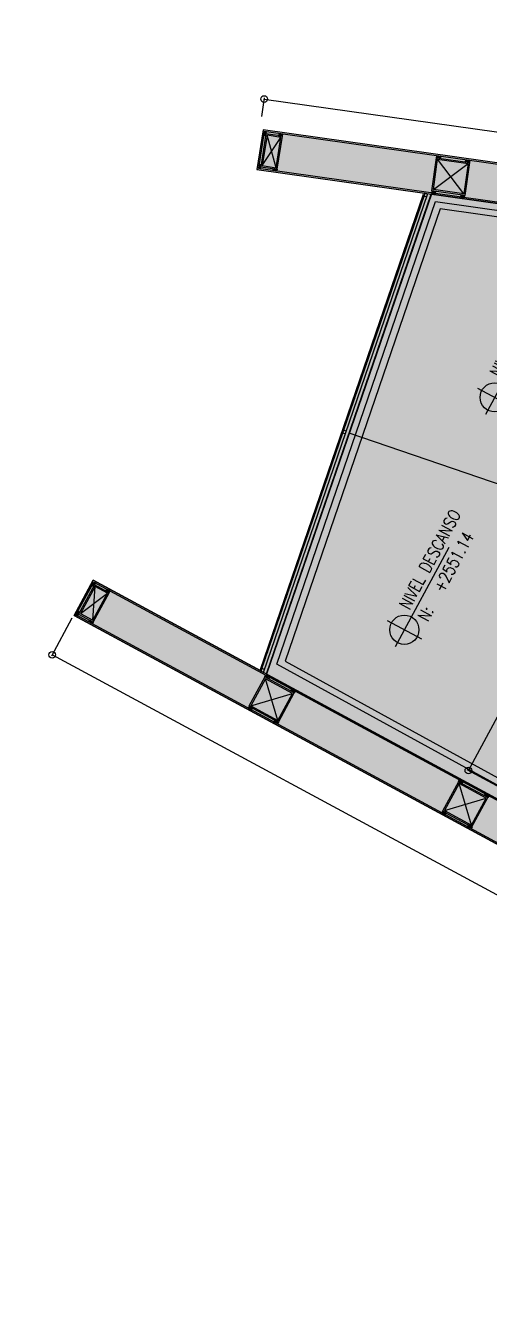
# Model space of a CAD drawing. Header units: millimetres. Extents: x 837300 to 838100, y 1173100 to 1173878.
# Drawn here: x 837842.24 to 837845.71, y 1173311.65 to 1173321.29 of the extents above; entities that cross this region are included whole.
import ezdxf

# ---------------------------------------------------------------- set-up
doc = ezdxf.new("R2010")
doc.units = ezdxf.units.MM
for name, color, linetype in [('.', 255, 'Continuous'), ('1MURO', 5, 'Continuous'), ('A-ANOTAC-SIMBOLO', 3, 'Continuous'), ('A-Linea-1', 1, 'Continuous'), ('A-Linea-4', 4, 'Continuous'), ('hatch ciruclación', 41, 'Continuous'), ('HATCH SUELO', 41, 'Continuous'), ('INT_COTAS 100', 2, 'Continuous'), ('KCIG-AP-DW-XR-VENTANERIA$0$A-Linea-1', 1, 'Continuous'), ('OLD-ANT-PLANTAS PROPUESTAS$0$A-BORDE DE LOSA PERFIL IPE', 2, 'Continuous'), ('OLD-ANT-PLANTAS PROPUESTAS$0$A-FONDO_250', 250, 'Continuous'), ('OLD-ANT-PLANTAS PROPUESTAS$0$A-FONDO_253', 253, 'Continuous'), ('OLD-ANT-PLANTAS PROPUESTAS$0$A-Linea-1', 1, 'Continuous'), ('OLD-ANT-PLANTAS PROPUESTAS$0$KCIG-AP-DW-XR-VENTANERIA$0$A-A BORDILLO', 1, 'Continuous'), ('pv', 1, 'Continuous')]:
    doc.layers.add(name, color=color, linetype=linetype)
doc.styles.add('ARIAL', font='arial.ttf')
doc.styles.add('TEXT', font='romans.shx', dxfattribs={"width": 0.8})
doc.dimstyles.new('Cotas100', dxfattribs={"dimtxt": 0.14, "dimasz": 0.1, "dimexe": 0.01, "dimexo": 0.01, "dimgap": 0.04, "dimtad": 1, "dimzin": 1, "dimdsep": 46, "dimtxsty": 'ARIAL', "dimblk": 'SMALL', "dimcen": 0.3, "dimclrd": 2, "dimclre": 2, "dimclrt": 1, "dimazin": 2, "dimtfac": 1, "dimtofl": 0, "dimtmove": 0, "dimatfit": 3, "dimldrblk": 'OBLIQUE', "dimfxl": 1, "dimtolj": 1, "dimlwd": -1, "dimlwe": -1, "dimarcsym": 0})

# ---------------------------------------------------------------- blocks, each defined once
blk = doc.blocks.new('_Small')
at = {"color": 0, "linetype": 'ByBlock', "lineweight": -2}
blk.add_circle((0, 0), 0.25, dxfattribs=at)
blk = doc.blocks.new('*D606')
at = {"layer": 'Defpoints', "color": 0, "transparency": 16777216}
for p in [(420.6574, -3.3398, 0.0011), (420.5047, -3.6226), (429.2959, -8.0073, 0.0011)]:
    blk.add_point(p, dxfattribs=at)
at = {"layer": 'INT_COTAS 100', "color": 2, "transparency": 16777216}
for p, q in [((420.6527, -3.3486), (420.4999, -3.6314)), ((429.1431, -8.2901), (420.5047, -3.6226)), ((429.2912, -8.0161), (429.1384, -8.2989))]:
    blk.add_line(p, q, dxfattribs=at)
at = {"layer": 'INT_COTAS 100', "color": 2, "transparency": 16777216, "xscale": 0.1, "yscale": 0.1, "zscale": 0.1}
for p, rotation in [((420.5047, -3.6226), 151.6169427908922), ((429.1431, -8.2901), 331.6169427908922)]:
    blk.add_blockref('_Small', p, dxfattribs=dict(at, rotation=rotation))
at = {"layer": 'INT_COTAS 100', "color": 1, "transparency": 16777216, "insert": (424.8769, -5.8583), "char_height": 0.14, "attachment_point": 5, "rotation": 331.61694, "style": 'ARIAL'}
blk.add_mtext('\\A1;9.82', dxfattribs=at)
blk = doc.blocks.new('_Oblique')
at = {"color": 0, "linetype": 'ByBlock', "lineweight": -2}
blk.add_line((-0.5, -0.5), (0.5, 0.5), dxfattribs=at)
blk = doc.blocks.new('*D607')
at = {"layer": 'Defpoints', "color": 0, "transparency": 16777216}
for p in [(424.5734, -2.7272), (425.0445, -2.982, 0.0024), (424.0923, -4.7428, -0.0335)]:
    blk.add_point(p, dxfattribs=at)
at = {"layer": 'INT_COTAS 100', "color": 2, "transparency": 16777216}
for p, q in [((423.6212, -4.488), (424.5734, -2.7272)), ((425.0357, -2.9773), (424.5646, -2.7225)), ((424.0835, -4.738), (423.6124, -4.4833))]:
    blk.add_line(p, q, dxfattribs=at)
at = {"layer": 'INT_COTAS 100', "color": 2, "transparency": 16777216, "xscale": 0.1, "yscale": 0.1, "zscale": 0.1}
for p, rotation in [((424.5734, -2.7272), 61.59498198217778), ((423.6212, -4.488), 241.5949819821778)]:
    blk.add_blockref('_Small', p, dxfattribs=dict(at, rotation=rotation))
at = {"layer": 'INT_COTAS 100', "color": 1, "transparency": 16777216, "insert": (424.1954, -3.6607), "char_height": 0.14, "attachment_point": 5, "rotation": 241.59498, "style": 'ARIAL'}
blk.add_mtext('\\A1;2.00', dxfattribs=at)
blk = doc.blocks.new('*D614')
at = {"color": 2, "transparency": 16777216}
for p, q in [((422.0744, 0.4091), (422.0942, 0.55)), ((422.0928, 0.5401), (430.3496, -0.6259)), ((430.3311, -0.7568), (430.351, -0.616))]:
    blk.add_line(p, q, dxfattribs=at)
at = {"layer": 'Defpoints', "color": 0, "transparency": 16777216}
for p in [(422.073, 0.3992, 0.0011), (430.3496, -0.6259), (430.3297, -0.7667, 0.0011)]:
    blk.add_point(p, dxfattribs=at)
at = {"color": 2, "transparency": 16777216, "xscale": 0.1, "yscale": 0.1, "zscale": 0.1}
for p, rotation in [((422.0928, 0.5401), 171.962301150857), ((430.3496, -0.6259), 351.9623011508571)]:
    blk.add_blockref('_Small', p, dxfattribs=dict(at, rotation=rotation))
at = {"color": 1, "transparency": 16777216, "insert": (426.2368, 0.0675), "char_height": 0.14, "attachment_point": 5, "rotation": 351.9623, "style": 'ARIAL'}
blk.add_mtext('\\A1;8.34', dxfattribs=at)
blk = doc.blocks.new('*U282')
at = {"ltscale": 0.07}
for color, points in [(256, [(0, 6.34, 0.414214), (-2.3, 4.04), (0, 4.04)]), (255, [(0, 6.34), (0, 4.04), (2.3, 4.04, 0.414214)]), (255, [(0, 4.04), (-2.3, 4.04, 0.414214), (0, 1.74)]), (256, [(2.3, 4.04), (0, 4.04), (0, 1.74, 0.414214)])]:
    blk.add_hatch(color=color, dxfattribs=at).paths.add_polyline_path(points)
at = {"color": 3}
blk.add_line((0, 7.24), (0, 0.84), dxfattribs=at)
at = {"color": 3, "ltscale": 0.07}
blk.add_line((15.38, 4.04), (-3.2, 4.04), dxfattribs=at)
at = {"color": 3}
blk.add_circle((0, 4.04), 2.4, dxfattribs=at)
at = {"style": 'TEXT', "width": 0.8}
blk.add_text('N:', height=2.001, dxfattribs=at).set_placement((2.91, 1.23))
for tag, p in [('NIVEL', (3.16, 4.83)), ('#', (8.3, 1.23)), ('(-)', (26.15, 1.23))]:
    blk.add_attdef(tag, p, '', height=2, dxfattribs=at)
blk = doc.blocks.new('ecalera n2')
at = {"layer": '.', "true_color": 0xffffff}
h = blk.add_hatch(color=7, dxfattribs=at)
h.dxf.hatch_style = 1
edge = h.paths.add_edge_path()
edge.add_line((232.6251, -992.7449), (232.8981, -992.6206))
edge.add_line((232.8981, -992.6206), (232.8262, -992.4626))
edge.add_arc((227.3249, -982.4301), 11.4418, 298.73805, 322.39966)
edge.add_arc((227.3311, -982.4378), 11.4322, 322.41108, 332.16677)
edge.add_arc((236.6493, -988.6644), 1.1901, 41.40127, 48.31979, ccw=False)
edge.add_line((237.542, -987.8773), (237.7582, -987.6693))
edge.add_line((237.7582, -987.6693), (231.8762, -981.7586))
edge.add_line((231.8762, -981.7586), (231.6601, -981.9667))
edge.add_line((231.6601, -981.9667), (232.5556, -982.8667))
edge.add_line((232.5556, -982.8667), (229.4185, -984.98))
edge.add_line((229.4185, -984.98), (228.8267, -983.6807))
edge.add_line((228.8267, -983.6807), (228.5537, -983.8051))
edge.add_line((228.5537, -983.8051), (232.6251, -992.7449))
at = {"layer": '.', "extrusion": (-9.11236e-06, 1.35299e-05, 1)}
h = blk.add_hatch(dxfattribs=at)
h.set_pattern_fill('ANSI31', color=251, scale=0.003, angle=-127.10164)
h.set_pattern_definition([(258.9682, (227.968135, -981.533007), (0.009348989, -0.001822644), [])])
h.paths.add_polyline_path([(229.4275, -984.9779), (229.4242, -984.9729), (232.5453, -982.8702), (232.5489, -982.8755)])
at = {"layer": '.', "extrusion": (2.73912e-09, -5.94089e-15, 1)}
h = blk.add_hatch(color=254, dxfattribs=at)
h.dxf.hatch_style = 1
h.paths.add_polyline_path([(232.8723, -992.4372), (229.5449, -985.0123), (232.5823, -982.9649), (237.4147, -987.8245), (237.3792, -987.8598), (232.576, -983.0295), (229.608, -985.0301), (232.9161, -992.4128)])
at = {"layer": 'hatch ciruclación', "true_color": 0xfeeab9}
h = blk.add_hatch(color=254, dxfattribs=at)
h.dxf.hatch_style = 1
edge = h.paths.add_edge_path()
edge.add_arc((227.3543, -982.4742), 11.389, 298.71469, 308.81444)
edge.add_line((234.493, -991.3483), (232.0191, -985.9324))
edge.add_line((232.0191, -985.9324), (232.4623, -985.6077))
edge.add_line((232.4623, -985.6077), (233.5195, -986.6718))
edge.add_line((233.5195, -986.6718), (233.9215, -985.9283))
edge.add_line((233.9215, -985.9283), (234.316, -986.0733))
edge.add_line((234.316, -986.0733), (233.6733, -985.3658))
edge.add_line((233.6733, -985.3658), (234.1313, -985.5912))
edge.add_line((234.1313, -985.5912), (234.5158, -984.8363))
edge.add_line((234.5158, -984.8363), (232.592, -982.9031))
edge.add_line((232.592, -982.9031), (229.4384, -985.0238))
edge.add_line((229.4384, -985.0238), (232.8262, -992.4626))
h = blk.add_hatch(color=254, dxfattribs=at)
h.dxf.hatch_style = 1
edge = h.paths.add_edge_path()
edge.add_arc((227.3543, -982.4742), 11.389, 298.71469, 308.81444)
edge.add_line((234.493, -991.3483), (232.0191, -985.9324))
edge.add_line((232.0191, -985.9324), (232.4623, -985.6077))
edge.add_line((232.4623, -985.6077), (233.5195, -986.6718))
edge.add_line((233.5195, -986.6718), (233.9215, -985.9283))
edge.add_line((233.9215, -985.9283), (234.316, -986.0733))
edge.add_line((234.316, -986.0733), (233.6733, -985.3658))
edge.add_line((233.6733, -985.3658), (234.1313, -985.5912))
edge.add_line((234.1313, -985.5912), (234.5158, -984.8363))
edge.add_line((234.5158, -984.8363), (232.592, -982.9031))
edge.add_line((232.592, -982.9031), (229.4384, -985.0238))
edge.add_line((229.4384, -985.0238), (232.8262, -992.4626))
at = {"color": 2}
for p, q in [((229.4265, -985.0017, 0), (232.5715, -982.8828)), ((229.4265, -985.0017, -0.0026), (232.5715, -982.8828, -0.0026)), ((229.4387, -985.0236, 0.0012), (232.5895, -982.9009, -0.0026))]:
    blk.add_line(p, q, dxfattribs=at)
at = {"color": 3}
blk.add_line((232.2407, -985.77), (231.0201, -983.9582, 0), dxfattribs=at)
at = {"extrusion": (0.010186, 0.003644, 0.999941), "elevation": -1.2212}
blk.add_lwpolyline([(231.6537, -981.9722), (231.6543, -981.9717)], dxfattribs=at)
at = {"elevation": 0.0012}
blk.add_lwpolyline([(232.8262, -992.4626, 0.044097), (234.493, -991.3483), (232.0191, -985.9324), (232.4623, -985.6077), (233.5195, -986.6718), (233.9215, -985.9283), (234.316, -986.0733), (233.6733, -985.3658), (234.1313, -985.5912), (234.5158, -984.8363), (232.592, -982.9031), (229.4384, -985.0238)], format="xyb", close=True, dxfattribs=at)
at = {"extrusion": (0.010989, 0.000166166, 0.99994), "elevation": 2.3452}
blk.add_lwpolyline([(228.544, -983.8106), (228.5447, -983.8104)], dxfattribs=at)
at = {"extrusion": (-0.00355, 0.003568, 0.999987)}
blk.add_point((232.785, -982.8845, 0.0007), dxfattribs=at)
at = {"extrusion": (0.000127967, -6.38836e-05, 1)}
for p in [(229.3533, -985.1995, 0.0011), (230.0363, -986.6993, -0.0014)]:
    blk.add_point(p, dxfattribs=at)
at = {"layer": '1MURO', "extrusion": (0.006911, 0.006124, 0.999957), "elevation": -4.4124}
for points in [[(231.8707, -981.75), (231.6545, -981.958), (237.5364, -987.8688), (237.7525, -987.6608)], [(231.8705, -981.7641), (231.6688, -981.9582), (237.5365, -987.8548), (237.7383, -987.6606)]]:
    blk.add_lwpolyline(points, close=True, dxfattribs=at)
at = {"layer": '1MURO', "extrusion": (0.000257895, -7.51997e-05, 1), "elevation": 0.1357}
for points in [[(228.5537, -983.8051), (228.8267, -983.6807), (232.8981, -992.6205), (232.6251, -992.7449)], [(228.567, -983.81), (228.8218, -983.694), (232.8848, -992.6156), (232.63, -992.7316)]]:
    blk.add_lwpolyline(points, close=True, dxfattribs=at)
at = {"layer": 'A-Linea-1', "extrusion": (1.49034e-05, -1.54858e-05, 1)}
for p, q in [((231.8823, -981.7847, -0.0026), (231.8559, -981.7948, -0.0026)), ((231.876, -981.7755, -0.0026), (231.8649, -981.8014, -0.0021)), ((231.6772, -981.9669, -0.0026), (231.7035, -981.9568, -0.0021)), ((231.6848, -981.9748, -0.0026), (231.6959, -981.9488, -0.0026))]:
    blk.add_line(p, q, dxfattribs=at)
at = {"layer": 'A-Linea-1', "extrusion": (-5.51124e-05, 0.000217582, 1)}
for p, q in [((231.9444, -981.8624, -0.0026), (231.9703, -981.8735, -0.0026)), ((231.9523, -981.8547, -0.0026), (231.9624, -981.8811, -0.0021))]:
    blk.add_line(p, q, dxfattribs=at)
at = {"layer": 'A-Linea-1', "extrusion": (-0.000215324, 6.33676e-05, 1)}
for p, q in [((231.7535, -982.0462, -0.0026), (231.7794, -982.0573, -0.0021)), ((231.7614, -982.0385, -0.0026), (231.7715, -982.0649, -0.0026))]:
    blk.add_line(p, q, dxfattribs=at)
at = {"layer": 'A-Linea-1', "extrusion": (-0.003448, 0.003555, 0.999988)}
for p, q in [((232.8144, -982.7184, 0.0002), (232.7883, -982.7077, 0.0005)), ((232.8066, -982.7261, 0.0002), (232.7961, -982.7, 0)), ((232.9618, -982.8821, 0), (232.9513, -982.8559, -0.0001)), ((232.9696, -982.8743, 0), (232.9435, -982.8637, 0.0003))]:
    blk.add_line(p, q, dxfattribs=at)
at = {"layer": 'A-Linea-1', "extrusion": (-0.003605, 0.003398, 0.999988)}
for p, q in [((232.6266, -982.9053, 0.0001), (232.6004, -982.8947, 0)), ((232.6188, -982.9131, 0.0001), (232.6082, -982.8869, 0.0005)), ((232.7818, -983.0613, 0), (232.7556, -983.0506, -0.0001)), ((232.774, -983.069, 0), (232.7634, -983.0429, 0.0003))]:
    blk.add_line(p, q, dxfattribs=at)
at = {"layer": 'A-Linea-1', "extrusion": (0.000179705, 9.64876e-05, 1)}
for p, q in [((228.8237, -983.7074, -0.0026), (228.7954, -983.7081, -0.0026)), ((228.8208, -983.6966, -0.0026), (228.8017, -983.7174, -0.0021)), ((228.5696, -983.811, -0.0025), (228.5978, -983.8102, -0.0021)), ((228.5742, -983.821, -0.0025), (228.5933, -983.8002, -0.0025))]:
    blk.add_line(p, q, dxfattribs=at)
at = {"layer": 'A-Linea-1', "extrusion": (0.000191153, 0.000339575, 1)}
for p, q in [((228.8564, -983.8013, -0.0026), (228.8772, -983.8204, -0.0026)), ((228.8664, -983.7967, -0.0026), (228.8672, -983.825, -0.0021))]:
    blk.add_line(p, q, dxfattribs=at)
at = {"layer": 'A-Linea-1', "extrusion": (-1.12137e-05, 0.000247394, 1)}
for p, q in [((228.6152, -983.9111, -0.0025), (228.636, -983.9302, -0.0021)), ((228.6252, -983.9066, -0.0025), (228.626, -983.9348, -0.0025))]:
    blk.add_line(p, q, dxfattribs=at)
at = {"layer": 'A-Linea-1', "extrusion": (0.000266447, -9.9662e-05, 1)}
for p, q in [((229.4389, -985.0539, 0.001), (229.4181, -985.0348, 0.0015)), ((229.4288, -985.0584, 0.001), (229.4281, -985.0302, 0.001)), ((229.5301, -985.2541, 0.0022), (229.5093, -985.235, 0.0027)), ((229.5201, -985.2586, 0.0022), (229.5193, -985.2304, 0.0022)), ((230.1219, -986.5538, -0.0015), (230.1011, -986.5347, -0.001)), ((230.1118, -986.5583, -0.0015), (230.1111, -986.5301, -0.0015)), ((230.2131, -986.754, -0.0003), (230.1923, -986.7349, 0.0002)), ((230.2031, -986.7585, -0.0003), (230.2023, -986.7303, -0.0003))]:
    blk.add_line(p, q, dxfattribs=at)
at = {"layer": 'A-Linea-1', "extrusion": (6.40839e-05, -0.000191851, 1)}
for p, q in [((229.1977, -985.1637, 0.0011), (229.1769, -985.1446, 0.0011)), ((229.1877, -985.1683, 0.0011), (229.1869, -985.1401, 0.0015)), ((229.8807, -986.6636, -0.0014), (229.8599, -986.6445, -0.0014)), ((229.8707, -986.6682, -0.0014), (229.8699, -986.64, -0.001))]:
    blk.add_line(p, q, dxfattribs=at)
at = {"layer": 'A-Linea-1', "extrusion": (-1.05122e-05, -2.81043e-05, 1)}
for p, q in [((229.2681, -985.3448, 0.001), (229.2889, -985.3639, 0.0015)), ((229.2781, -985.3403, 0.001), (229.2789, -985.3685, 0.001)), ((229.9511, -986.8447, -0.0015), (229.9719, -986.8638, -0.001)), ((229.9611, -986.8402, -0.0015), (229.9619, -986.8684, -0.0015))]:
    blk.add_line(p, q, dxfattribs=at)
at = {"layer": 'A-Linea-1', "extrusion": (1.49033e-05, -1.54855e-05, 1), "elevation": 0.0161}
for points in [[(231.8761, -981.7727), (231.8865, -981.7835), (231.8649, -981.8043), (231.8545, -981.7935)], [(231.876, -981.7755), (231.8836, -981.7834), (231.8649, -981.8014), (231.8573, -981.7935)], [(231.6743, -981.9668), (231.6847, -981.9776), (231.7064, -981.9568), (231.696, -981.946)], [(231.6772, -981.9669), (231.6848, -981.9748), (231.7035, -981.9568), (231.6959, -981.9488)]]:
    blk.add_lwpolyline(points, close=True, dxfattribs=at)
at = {"layer": 'A-Linea-1', "extrusion": (-5.51106e-05, 0.00021758, 1), "elevation": -0.229}
for points in [[(231.9524, -981.8519), (231.9416, -981.8623), (231.9624, -981.8839), (231.9732, -981.8735)], [(231.9523, -981.8547), (231.9444, -981.8624), (231.9624, -981.8811), (231.9703, -981.8735)]]:
    blk.add_lwpolyline(points, close=True, dxfattribs=at)
at = {"layer": 'A-Linea-1', "extrusion": (-0.000215322, 6.33658e-05, 1), "elevation": -0.1147}
for points in [[(231.7506, -982.0461), (231.7614, -982.0357), (231.7822, -982.0573), (231.7714, -982.0677)], [(231.7535, -982.0461), (231.7614, -982.0385), (231.7794, -982.0573), (231.7715, -982.0649)]]:
    blk.add_lwpolyline(points, close=True, dxfattribs=at)
at = {"layer": 'A-Linea-1', "extrusion": (-0.003448, 0.003555, 0.999988)}
for points, elevation in [([(232.8158, -982.7093), (232.8052, -982.7199), (232.784, -982.6987), (232.7947, -982.6881)], -4.2959), ([(232.813, -982.7093), (232.8052, -982.7171), (232.7869, -982.6987), (232.7947, -982.6909)], -4.2959), ([(232.971, -982.8653), (232.9604, -982.8759), (232.9392, -982.8546), (232.9499, -982.844)], -4.2971), ([(232.9682, -982.8653), (232.9604, -982.873), (232.9421, -982.8546), (232.9499, -982.8469)], -4.2971)]:
    blk.add_lwpolyline(points, close=True, dxfattribs=dict(at, elevation=elevation))
at = {"layer": 'A-Linea-1', "extrusion": (-0.003605, 0.003398, 0.999988)}
for points, elevation in [([(232.6173, -982.9074), (232.6279, -982.8968), (232.6067, -982.8755), (232.5961, -982.8861)], -4.1784), ([(232.6173, -982.9046), (232.6251, -982.8968), (232.6067, -982.8784), (232.5989, -982.8861)], -4.1784), ([(232.7725, -983.0633), (232.7831, -983.0528), (232.7619, -983.0315), (232.7513, -983.0421)], -4.1796), ([(232.7725, -983.0605), (232.7803, -983.0528), (232.7619, -983.0343), (232.7541, -983.0421)], -4.1796)]:
    blk.add_lwpolyline(points, close=True, dxfattribs=dict(at, elevation=elevation))
at = {"layer": 'A-Linea-1', "extrusion": (0.000179705, 9.6488e-05, 1), "elevation": -0.0564}
for points in [[(228.8218, -983.694), (228.828, -983.7076), (228.8007, -983.7201), (228.7945, -983.7064)], [(228.8208, -983.6966), (228.8253, -983.7066), (228.8017, -983.7174), (228.7971, -983.7074)], [(228.567, -983.81), (228.5732, -983.8237), (228.6005, -983.8112), (228.5943, -983.7976)], [(228.5696, -983.811), (228.5742, -983.821), (228.5978, -983.8102), (228.5933, -983.8002)]]:
    blk.add_lwpolyline(points, close=True, dxfattribs=at)
at = {"layer": 'A-Linea-1', "extrusion": (0.000191154, 0.000339573, 1), "elevation": -0.2929}
for points in [[(228.8674, -983.794), (228.8537, -983.8003), (228.8662, -983.8276), (228.8798, -983.8213)], [(228.8664, -983.7967), (228.8564, -983.8012), (228.8672, -983.8249), (228.8772, -983.8204)]]:
    blk.add_lwpolyline(points, close=True, dxfattribs=at)
at = {"layer": 'A-Linea-1', "extrusion": (-1.12126e-05, 0.000247391, 1), "elevation": -0.2485}
for points in [[(228.6126, -983.9101), (228.6262, -983.9039), (228.6387, -983.9312), (228.625, -983.9374)], [(228.6152, -983.9111), (228.6252, -983.9066), (228.636, -983.9302), (228.626, -983.9348)]]:
    blk.add_lwpolyline(points, close=True, dxfattribs=at)
at = {"layer": 'A-Linea-1', "extrusion": (0.000266446, -9.96598e-05, 1)}
for points, elevation in [([(229.4415, -985.0548), (229.4278, -985.0611), (229.4154, -985.0338), (229.4291, -985.0275)], 0.1603), ([(229.4388, -985.0539), (229.4288, -985.0584), (229.4181, -985.0348), (229.4281, -985.0302)], 0.1603), ([(229.5327, -985.2551), (229.5191, -985.2613), (229.5066, -985.234), (229.5203, -985.2278)], 0.1616), ([(229.5301, -985.2541), (229.5201, -985.2586), (229.5093, -985.235), (229.5193, -985.2304)], 0.1616), ([(230.1245, -986.5547), (230.1109, -986.561), (230.0984, -986.5337), (230.1121, -986.5274)], 0.1582), ([(230.1219, -986.5537), (230.1118, -986.5583), (230.1011, -986.5346), (230.1111, -986.5301)], 0.1582), ([(230.2157, -986.755), (230.2021, -986.7612), (230.1896, -986.7339), (230.2033, -986.7277)], 0.1594), ([(230.2131, -986.754), (230.2031, -986.7585), (230.1923, -986.7349), (230.2023, -986.7303)], 0.1594)]:
    blk.add_lwpolyline(points, close=True, dxfattribs=dict(at, elevation=elevation))
at = {"layer": 'A-Linea-1', "extrusion": (6.40828e-05, -0.000191849, 1)}
for points, elevation in [([(229.1867, -985.1709), (229.2004, -985.1647), (229.1879, -985.1374), (229.1743, -985.1436)], 0.2047), ([(229.1877, -985.1683), (229.1977, -985.1637), (229.1869, -985.14), (229.1769, -985.1446)], 0.2047), ([(229.8697, -986.6708), (229.8834, -986.6646), (229.8709, -986.6373), (229.8573, -986.6435)], 0.2026), ([(229.8707, -986.6682), (229.8807, -986.6636), (229.8699, -986.6399), (229.8599, -986.6445)], 0.2026)]:
    blk.add_lwpolyline(points, close=True, dxfattribs=dict(at, elevation=elevation))
at = {"layer": 'A-Linea-1', "extrusion": (-1.05112e-05, -2.81065e-05, 1)}
for points, elevation in [([(229.2655, -985.3439), (229.2791, -985.3376), (229.2916, -985.3649), (229.2779, -985.3712)], 0.0263), ([(229.2681, -985.3448), (229.2781, -985.3403), (229.2889, -985.3639), (229.2789, -985.3685)], 0.0263), ([(229.9485, -986.8437), (229.9621, -986.8375), (229.9746, -986.8648), (229.9609, -986.871)], 0.0239), ([(229.9511, -986.8447), (229.9611, -986.8402), (229.9719, -986.8638), (229.9619, -986.8684)], 0.0239)]:
    blk.add_lwpolyline(points, close=True, dxfattribs=dict(at, elevation=elevation))
at = {"layer": 'A-Linea-4', "extrusion": (1.49033e-05, -1.54855e-05, 1), "elevation": 0.0161}
for points in [[(231.6955, -981.9672), (231.7822, -982.0573), (231.9624, -981.8839), (231.8757, -981.7939)], [(231.7097, -981.9675), (231.7825, -982.0432), (231.9482, -981.8837), (231.8754, -981.808)]]:
    blk.add_lwpolyline(points, close=True, dxfattribs=at)
at = {"layer": 'A-Linea-4', "extrusion": (-0.003679, 0.00363, 0.999987), "elevation": -4.4235}
for points in [[(232.783, -983.0517), (232.6067, -982.8745), (232.7839, -982.6981), (232.9602, -982.8754)], [(232.7831, -983.0375), (232.6208, -982.8745), (232.7838, -982.7123), (232.9461, -982.8753)]]:
    blk.add_lwpolyline(points, close=True, dxfattribs=at)
at = {"layer": 'A-Linea-4', "extrusion": (0.000179705, 9.6488e-05, 1), "elevation": -0.0564}
for points in [[(228.5868, -983.8174), (228.6386, -983.9312), (228.8662, -983.8276), (228.8143, -983.7138)], [(228.6001, -983.8224), (228.6436, -983.918), (228.8529, -983.8226), (228.8094, -983.7271)]]:
    blk.add_lwpolyline(points, close=True, dxfattribs=at)
at = {"layer": 'A-Linea-4', "extrusion": (2.26857e-09, 1.03307e-09, 1)}
for points, elevation in [([(229.1877, -985.1375), (229.2913, -985.365), (229.5188, -985.2614), (229.4152, -985.0339)], 0.0011), ([(229.201, -985.1425), (229.2963, -985.3518), (229.5056, -985.2564), (229.4102, -985.0471)], 0.0011), ([(229.8707, -986.6374), (229.9743, -986.8649), (230.2018, -986.7613), (230.0982, -986.5338)], -0.0014), ([(229.884, -986.6424), (229.9793, -986.8517), (230.1886, -986.7563), (230.0932, -986.547)], -0.0014)]:
    blk.add_lwpolyline(points, close=True, dxfattribs=dict(at, elevation=elevation))
at = {"layer": 'HATCH SUELO', "color": 7, "true_color": 0xffffff, "elevation": 0.0011}
blk.add_lwpolyline([(232.6251, -992.7449), (232.8981, -992.6206), (232.8262, -992.4626, 0.103612), (236.3901, -989.4114, 0.042593), (237.4407, -987.7755, -0.030197), (237.542, -987.8773), (237.7582, -987.6693), (231.8762, -981.7586), (231.6601, -981.9667), (232.5556, -982.8667), (229.4185, -984.98), (228.8267, -983.6807), (228.5537, -983.8051)], format="xyb", close=True, dxfattribs=at)
at = {"layer": 'KCIG-AP-DW-XR-VENTANERIA$0$A-Linea-1', "extrusion": (-9.11236e-06, 1.35299e-05, 1), "elevation": 202.8087}
for points in [[(229.4275, -984.9779), (229.4242, -984.9729), (232.5453, -982.8702), (232.5489, -982.8755)], [(232.5409, -982.8807), (232.5534, -982.8992), (232.57, -982.8881), (232.5574, -982.8695)], [(230.9841, -983.9295), (230.9966, -983.9481), (231.0132, -983.9369), (231.0006, -983.9183)], [(229.4193, -984.9835), (229.4318, -985.0021), (229.4484, -984.9909), (229.4358, -984.9723)]]:
    blk.add_lwpolyline(points, close=True, dxfattribs=at)
at = {"layer": 'OLD-ANT-PLANTAS PROPUESTAS$0$A-Linea-1', "extrusion": (1.49034e-05, -1.54858e-05, 1)}
for p, q in [((231.7097, -981.9675, -0.0026), (231.9482, -981.8837, -0.0026)), ((231.7825, -982.0432, -0.0026), (231.8754, -981.808, -0.0026))]:
    blk.add_line(p, q, dxfattribs=at)
at = {"layer": 'OLD-ANT-PLANTAS PROPUESTAS$0$A-Linea-1', "extrusion": (-0.003679, 0.00363, 0.999987)}
for p, q in [((232.7846, -983.0471, 0.0012), (232.7854, -982.7219, 0.0001)), ((232.6224, -982.8841, 0.0001), (232.9476, -982.8849, 0.0013))]:
    blk.add_line(p, q, dxfattribs=at)
at = {"layer": 'OLD-ANT-PLANTAS PROPUESTAS$0$A-Linea-1', "extrusion": (0.000179705, 9.64876e-05, 1)}
for p, q in [((228.6436, -983.918, -0.0025), (228.8094, -983.7271, -0.0026)), ((228.6001, -983.8224, -0.0025), (228.8529, -983.8226, -0.0026))]:
    blk.add_line(p, q, dxfattribs=at)
at = {"layer": 'OLD-ANT-PLANTAS PROPUESTAS$0$A-Linea-1'}
for p, q in [((229.2963, -985.3518, 0.0011), (229.4102, -985.0471, 0.0011)), ((229.201, -985.1425, 0.0011), (229.5056, -985.2564, 0.0011)), ((229.9793, -986.8517, -0.0014), (230.0932, -986.547, -0.0014)), ((229.884, -986.6424, -0.0014), (230.1886, -986.7563, -0.0014))]:
    blk.add_line(p, q, dxfattribs=at)
at = {"layer": 'pv', "extrusion": (2.73912e-09, -5.94089e-15, 1), "elevation": 0}
blk.add_lwpolyline([(232.8723, -992.4372), (229.5449, -985.0123), (232.5823, -982.9649), (237.4147, -987.8245), (237.3792, -987.8598), (232.576, -983.0295), (229.608, -985.0301), (232.9161, -992.4128)], close=True, dxfattribs=at)
at = {"layer": 'A-ANOTAC-SIMBOLO', "ltscale": 0.07, "extrusion": (0.000394502, 0.00027461, 1)}
ref = blk.add_blockref('*U282', (232.1272, -984.5693, -0.1814), dxfattribs=dict(at, xscale=0.045555138435956, yscale=0.045555138435956, zscale=0.045555138435956, rotation=24.54975171590154))
ref.add_attrib('LEVEL', 'NIVEL DESCANSO', (232.1669, -984.3092, -0.1814), dxfattribs={"layer": '0', "extrusion": (0.000394502, 0.00027461, 1), "height": 0.091164, "rotation": 24.54975, "style": 'TEXT', "width": 0.8})
ref.add_attrib('#', '+2551.31', (232.4479, -984.3612, -0.1814), dxfattribs={"layer": '0', "ltscale": 0.07, "extrusion": (0.000394502, 0.00027461, 1), "height": 0.09116, "rotation": 24.54975, "style": 'TEXT', "width": 0.8})
at = {"layer": 'A-ANOTAC-SIMBOLO', "ltscale": 0.07, "extrusion": (0.000430182, 0.000196497, 1)}
ref = blk.add_blockref('*U282', (230.5376, -985.5492, -0.0971), dxfattribs=dict(at, xscale=0.04555513843595595, yscale=0.04555513843595595, zscale=0.04555513843595595, rotation=24.54975124208418))
ref.add_attrib('LEVEL', 'NIVEL DESCANSO', (230.5772, -985.2892, -0.0971), dxfattribs={"layer": '0', "extrusion": (0.000430182, 0.000196497, 1), "height": 0.091164, "rotation": 24.54975, "style": 'TEXT', "width": 0.8})
ref.add_attrib('#', '+2551.14', (230.8583, -985.3412, -0.0971), dxfattribs={"layer": '0', "ltscale": 0.07, "extrusion": (0.000430182, 0.000196497, 1), "height": 0.09116, "rotation": 24.54975, "style": 'TEXT', "width": 0.8})
blk = doc.blocks.new('COTAS PP1')
dim = blk.add_aligned_dim(p1=(422.073, 0.3992, 0.0011), p2=(430.3297, -0.7667, 0.0011), distance=0.1422, dimstyle='Cotas100')
dim.commit()
dim.dimension.update_dxf_attribs({"geometry": '*D614', "text_midpoint": (426.2368, 0.0675)})
at = {"layer": 'INT_COTAS 100'}
for p1, p2, distance, picture, middle in [((424.0923, -4.7428, -0.0383), (425.0445, -2.982, -0.0024), 0.5356, '*D607', (424.1954, -3.6607, -0.0048)), ((429.2959, -8.0073, 0.0011), (420.6574, -3.3398, 0.0011), 0.3214, '*D606', (424.8769, -5.8583))]:
    dim = blk.add_aligned_dim(p1=p1, p2=p2, distance=distance, dimstyle='Cotas100', override={"dimtmove": 1}, dxfattribs=at)
    dim.commit()
    dim.dimension.update_dxf_attribs({"geometry": picture, "text_midpoint": middle})

msp = doc.modelspace()

# ---------------------------------------------------------------- hatches: boundary and pattern name
at = {"layer": 'OLD-ANT-PLANTAS PROPUESTAS$0$A-FONDO_253'}
h = msp.add_hatch(color=256, dxfattribs=at)
h.dxf.hatch_style = 1
edge = h.paths.add_edge_path(flags=16)
edge.add_arc((837846.5301, 1173295.9539), 7.5868, 283.24708, 358.05936, ccw=False)
edge.add_arc((837850.9885, 1173281.9328), 7.1719, 112.28617, 191.82687)
edge.add_arc((837834.7347, 1173278.7898), 9.3844, -50.43584, 10.26977, ccw=False)
edge.add_arc((837836.7502, 1173276.3917), 6.2521, 215.49265, 309.32323, ccw=False)
edge.add_arc((837839.3233, 1173278.1782), 9.3844, 124.2365, 215.25171, ccw=False)
edge.add_arc((837831.606, 1173289.3927), 4.2293, 305.19339, 455.52049)
edge.add_arc((837830.0952, 1173303.8802), 10.337, 219.23687, 276.13054, ccw=False)
edge.add_arc((837827.4308, 1173301.6876), 6.8864, 124.75996, 219.12947, ccw=False)
edge.add_arc((837829.3822, 1173298.8418), 10.337, 56.26131, 124.65256, ccw=False)
edge.add_arc((837840.804, 1173317.2321), 11.3224, 239.88657, 421.47065)
edge.add_arc((837858.6597, 1173341.4001), 18.8991, 173.43872, 228.80264, ccw=False)
edge.add_arc((837850.1752, 1173342.3759), 10.3588, 80.76479, 173.43812, ccw=False)
edge.add_arc((837848.8044, 1173333.9463), 18.8991, 8.12746, 80.7642, ccw=False)
edge.add_arc((837881.8451, 1173340.7768), 14.9226, 196.18157, 260.44966)
edge.add_arc((837878.036, 1173314.5823), 11.556, 37.21916, 83.37462, ccw=False)
edge.add_arc((837882.5177, 1173318.45), 5.6597, -57.8326, 33.4794, ccw=False)
edge.add_arc((837879.2428, 1173323.8339), 11.961, 260.10736, 301.71618, ccw=False)
edge.add_arc((837872.6989, 1173296.5677), 16.1206, 73.83152, 104.33831)
edge.add_arc((837874.2834, 1173292.5474), 20.4152, 105.85279, 171.12519)
edge = h.paths.add_edge_path()
edge.add_arc((837846.5301, 1173295.9539), 7.7368, 283.33578, 357.9916, ccw=False)
edge.add_arc((837850.9885, 1173281.9328), 7.0219, 112.38194, 191.84335)
edge.add_arc((837834.7347, 1173278.7898), 9.5344, -50.43773, 10.28213, ccw=False)
edge.add_arc((837836.7502, 1173276.3917), 6.4021, 215.48982, 309.32606, ccw=False)
edge.add_arc((837839.3233, 1173278.1782), 9.5344, 124.24413, 215.2536, ccw=False)
edge.add_arc((837831.606, 1173289.3927), 4.0793, 305.21075, 455.50942)
edge.add_arc((837830.0952, 1173303.8802), 10.487, 219.2361, 276.12613, ccw=False)
edge.add_arc((837827.4308, 1173301.6876), 7.0364, 124.75882, 219.13062, ccw=False)
edge.add_arc((837829.3822, 1173298.8418), 10.487, 56.28743, 124.65333, ccw=False)
edge.add_arc((837840.804, 1173317.2321), 11.1724, 239.91074, 421.55559)
edge.add_arc((837858.6597, 1173341.4001), 19.0491, 173.43872, 228.85298, ccw=False)
edge.add_arc((837850.1752, 1173342.3759), 10.5088, 80.76479, 173.43813, ccw=False)
edge.add_arc((837848.8044, 1173333.9463), 19.0491, 8.15937, 80.7642, ccw=False)
edge.add_arc((837881.8451, 1173340.7768), 14.7726, 196.22235, 260.43489)
edge.add_arc((837878.036, 1173314.5823), 11.706, 37.19528, 83.35576, ccw=False)
edge.add_arc((837882.5177, 1173318.45), 5.8097, -57.83845, 33.52785, ccw=False)
edge.add_arc((837879.2428, 1173323.8339), 12.111, 260.06824, 301.71896, ccw=False)
edge.add_arc((837872.6989, 1173296.5677), 15.9706, 73.80218, 104.33121)
edge.add_arc((837874.2834, 1173292.5474), 20.2652, 105.8584, 171.09967)

# ---------------------------------------------------------------- linework, layer by layer
at = {"layer": 'OLD-ANT-PLANTAS PROPUESTAS$0$A-BORDE DE LOSA PERFIL IPE'}
for points in [[(837854.2622, 1173295.6828, -0.33778), (837848.3147, 1173288.4257, 0.361311), (837844.116, 1173280.4916, -0.271319), (837840.8074, 1173271.4394, -0.433963), (837831.5374, 1173272.6749, -0.419383), (837833.9581, 1173286.0598, 0.7694), (837831.2144, 1173293.4531, -0.253457), (837821.9726, 1173297.247, -0.436743), (837823.4192, 1173307.4685, -0.307477), (837835.2027, 1173307.5652, 1.014458), (837846.1254, 1173327.0557, -0.246615), (837839.7353, 1173343.5768, -0.427946), (837851.8618, 1173352.7485, -0.32784), (837867.6607, 1173336.6499, 0.287749), (837879.3904, 1173326.2096, -0.204182), (837887.3607, 1173321.6589, -0.421215), (837885.6102, 1173313.5318, -0.183763), (837877.154, 1173311.9044, 0.134002), (837868.7457, 1173312.0413, 0.292616), (837854.2622, 1173295.6828)], [(837854.1126, 1173295.697, -0.338541), (837848.2687, 1173288.569, 0.361702), (837843.9688, 1173280.4629, -0.271252), (837840.7121, 1173271.5552, -0.433934), (837831.6598, 1173272.7618, -0.419413), (837834.0435, 1173285.9365, 0.769597), (837831.1992, 1173293.6024, -0.253474), (837822.0889, 1173297.3418, -0.436731), (837823.5046, 1173307.3452, -0.307598), (837835.1234, 1173307.4378, 1.01392), (837846.2116, 1173327.1796, -0.246382), (837839.8843, 1173343.5597, -0.427946), (837851.8377, 1173352.6004, -0.327994), (837867.5138, 1173336.6182, 0.288012), (837879.3693, 1173326.0611, -0.204159), (837887.2383, 1173321.5721, -0.420936), (837885.5309, 1173313.6591, -0.183574), (837877.1879, 1173312.0507, 0.133903), (837868.7067, 1173312.1862, 0.292763)]]:
    msp.add_lwpolyline(points, format="xyb", close=True, dxfattribs=at)
at = {"layer": 'OLD-ANT-PLANTAS PROPUESTAS$0$A-FONDO_250'}
msp.add_arc((837840.7974, 1173317.2292), 11.3224, 251.64256, 32.08423, dxfattribs=at)
at = {"layer": 'OLD-ANT-PLANTAS PROPUESTAS$0$KCIG-AP-DW-XR-VENTANERIA$0$A-A BORDILLO'}
for points in [[(837837.2013, 1173306.3991, 0.412981), (837851.6523, 1173313.5797, 0.286245), (837848.8784, 1173325.3558, 0.058052), (837845.7729, 1173327.6785, -0.231654), (837840.5871, 1173341.5413, -0.091594), (837841.5542, 1173345.3543, -0.057709), (837842.863, 1173347.5253, -0.16748), (837847.3229, 1173350.8753, -0.028238), (837849.768, 1173351.515, -0.095083), (837853.6744, 1173351.4092, -0.310306), (837867.2323, 1173337.9039, 0.315386), (837879.3918, 1173325.9639, -0.033337), (837880.9596, 1173325.6623, -0.13511), (837886.1584, 1173321.8904, -0.373744), (837885.8565, 1173314.4926, -0.130113), (837881.0475, 1173311.9718, -0.027753), (837879.7033, 1173311.8408, -0.062658), (837877.2112, 1173312.0525, 0.133985), (837868.6988, 1173312.2021, 0.080389), (837862.771, 1173309.4431, 0.061947)], [(837862.6868, 1173309.5673, -0.080413), (837868.66, 1173312.347, -0.133928), (837877.2479, 1173312.198, 0.062515), (837879.6972, 1173311.9907, 0.02764), (837881.0194, 1173312.1192, 0.12985), (837885.7512, 1173314.5995, 0.37346), (837886.0413, 1173321.7967, 0.134946), (837880.9141, 1173325.5191, 0.033245), (837879.3701, 1173325.8155, -0.315435), (837867.0849, 1173337.8763, 0.310345), (837853.6448, 1173351.2621, 0.095084), (837849.795, 1173351.3674, 0.028207), (837847.369, 1173350.7325, 0.167625), (837842.9846, 1173347.4373, 0.057826), (837841.6906, 1173345.2919, 0.091663), (837840.7366, 1173341.5288, 0.231395), (837845.8606, 1173327.8018, -0.057873), (837848.9832, 1173325.4639, -0.285426), (837851.8066, 1173313.5634, -0.0005), (837851.7944, 1173313.5297, -0.413063), (837837.1505, 1173306.2579, -0.051877)]]:
    msp.add_lwpolyline(points, format="xyb", dxfattribs=at)

# ---------------------------------------------------------------- block references
at = {"rotation": 37.10145987090589}
msp.add_blockref('ecalera n2', (837066.8578, 1173963.6604), dxfattribs=at)
at = {"layer": 'INT_COTAS 100'}
msp.add_blockref('COTAS PP1', (837421.9348, 1173320.2061), dxfattribs=at)

doc.saveas('drawing.dxf')
